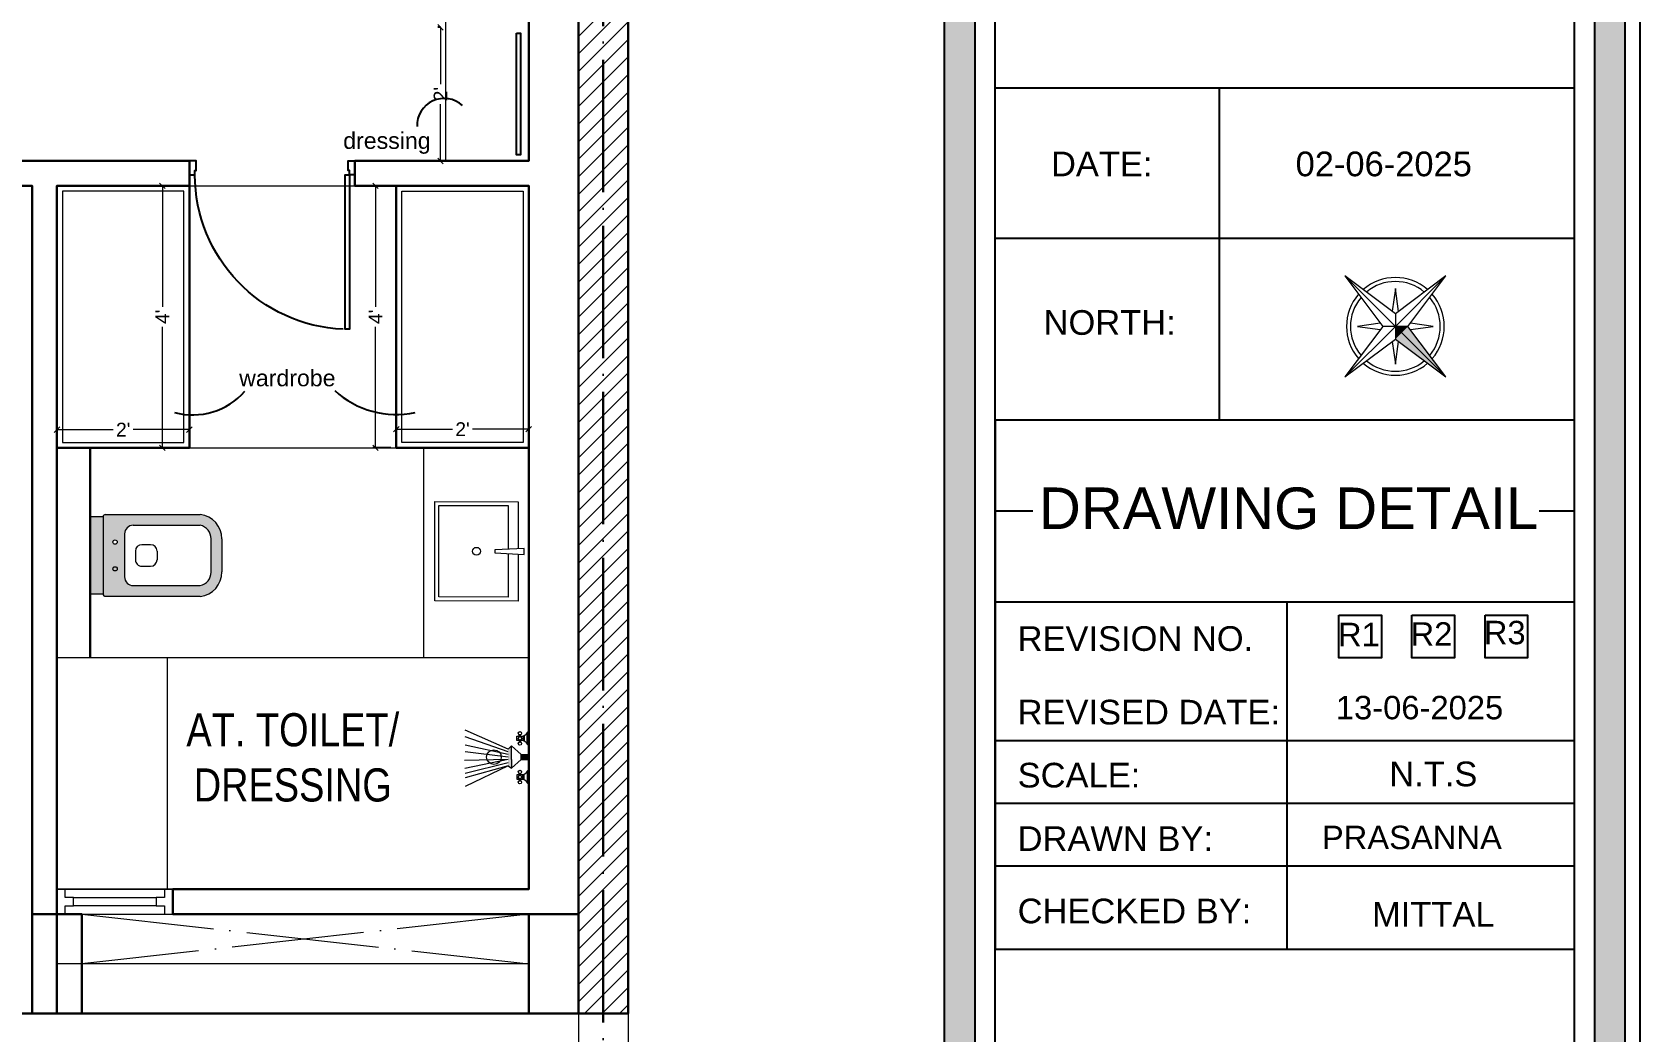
# Model space of a CAD drawing. Header units: millimetres. Extents: x 56222 to 3066687, y -650199 to -121287.
# Drawn here: x 156775 to 157066.4, y -179136.3 to -178955.1 of the extents above; entities that cross this region are included whole.
import ezdxf
from ezdxf.enums import TextEntityAlignment as Align

# ---------------------------------------------------------------- set-up
doc = ezdxf.new("R2010")
doc.units = ezdxf.units.MM
doc.header["$MEASUREMENT"] = 0
doc.header["$PDMODE"] = 35
doc.linetypes.add('ACAD_ISO04W100', pattern=[30, 24, -3, 0, -3])
doc.layers.get('Defpoints').update_dxf_attribs({"color": 220})
doc.layers.add('AR DOOR', color=40, linetype='Continuous')
doc.layers.add('AR ELE-5', color=134, linetype='Continuous')
for name, color, linetype, lineweight in [('COLUMN', 1, 'Continuous', 30), ('dim05', 1, 'Continuous', 13), ('FURNITURE', 32, 'Continuous', 9), ('GROUND FLOOR', 7, 'Continuous', 9), ('GROUND FLOOR  ( HATCH )', 251, 'Continuous', 9), ('GROUND FLOOR  ( PLINE )', 251, 'Continuous', 30), ('GROUND FLOOR ( DW_RAIL )', 7, 'Continuous', 9), ('Labelling', 1, 'Continuous', 25), ('NAME PLATE', 7, 'Continuous', 25), ('SECOND FLOOR', 7, 'Continuous', 9), ('SECOND FLOOR  ( PLINE )', 251, 'Continuous', 30), ('SECOND FLOOR ( PLine )', 7, 'Continuous', 30), ('SECOND FLOOR ( TEXT )', 7, 'Continuous', 9), ('title block', 7, 'Continuous', 9), ('UTILITY', 48, 'Continuous', 9), ('wall', 7, 'Continuous', 30), ('X_PLOT', 1, 'Continuous', 9)]:
    doc.layers.add(name, color=color, linetype=linetype, lineweight=lineweight)
doc.styles.add('Arial', font='arial.ttf')
doc.styles.add('KATHA', font='swissc.ttf')
doc.styles.get("Standard").update_dxf_attribs({"font": 'arial.ttf', "height": 6})
doc.styles.add('style4', font='ARIALN.TTF')
doc.dimstyles.new('ISO-25', dxfattribs={"dimtxt": 2.5, "dimasz": 1, "dimexe": 0.5, "dimexo": 1, "dimtad": 0, "dimdec": 1, "dimlunit": 4, "dimtxsty": 'Standard', "dimblk": 'OBLIQUE', "dimcen": 2.5, "dimclrd": 1, "dimclre": 1, "dimclrt": 5, "dimadec": 0, "dimazin": 0, "dimtfac": 1, "dimtdec": 1, "dimtmove": 0, "dimatfit": 3, "dimfxl": 1, "dimlwd": -1, "dimarcsym": 0})

# ---------------------------------------------------------------- blocks, each defined once
blk = doc.blocks.new('*U266')
for points in [[(-40, 0), (0, 0), (0, 30), (10, 30), (10, 100), (-40, 100)], [(0, 0), (0, -1120), (30, -1120), (30, 0)], [(1160, 0), (1120, 0), (1120, 30), (1110, 30), (1110, 100), (1160, 100)]]:
    blk.add_lwpolyline(points, close=True)
at = {"layer": 'AR ELE-5', "linetype": 'ByBlock', "ltscale": 15}
blk.add_arc((-2, 1), 1122, 272.373, 359.9653, dxfattribs=at)
blk = doc.blocks.new('A$C3EC62B37')
at = {"layer": 'FURNITURE', "lineweight": 30, "ltscale": 0.25, "true_color": 0xffffff}
h = blk.add_hatch(color=7, dxfattribs=at)
h.dxf.hatch_style = 1
h.paths.add_polyline_path([(-12.22, 0), (-12.22, 2.35), (-26.26, 2.35), (-26.26, 0)])
h.paths.add_polyline_path([(-26.26, 2.35), (-12.22, 2.35, 0.414214), (-11.83, 2.74), (-11.83, 19.96, 0.388639), (-16.24, 23.87), (-22.38, 23.87, 0.379499), (-26.65, 19.96), (-26.65, 2.74, 0.414214)])
h.paths.add_polyline_path([(-15.35, 6.26), (-23.13, 6.26, -0.414214), (-24.7, 7.83), (-24.7, 19.96, -0.349567), (-22.37, 21.91), (-16.24, 21.91, -0.364948), (-13.78, 19.96), (-13.78, 7.83, -0.414214)], flags=16)
h.paths.add_polyline_path([(-18.46, 8.22), (-20.02, 8.22, -0.414214), (-21.2, 9.39), (-21.2, 10.96, -0.414214), (-20.02, 12.13), (-18.46, 12.13, -0.414214), (-17.28, 10.96), (-17.28, 9.39, -0.414214)], flags=0)
h.paths.add_polyline_path([(-22.06, 4.53, -1), (-21.27, 4.53, -1)], flags=16)
at = {"layer": 'FURNITURE', "color": 0, "linetype": 'ByBlock', "lineweight": -2}
for p, q in [((-22.24, 23.87), (-16.24, 23.87)), ((-22.24, 21.91), (-16.24, 21.91)), ((-26.65, 2.74), (-26.65, 19.96)), ((-24.7, 7.83), (-24.7, 19.96)), ((-13.78, 7.83), (-13.78, 19.96)), ((-11.83, 2.74), (-11.83, 19.96)), ((-20.02, 12.13), (-18.46, 12.13)), ((-21.2, 9.39), (-21.2, 10.96)), ((-17.28, 9.39), (-17.28, 10.96)), ((-23.13, 6.26), (-15.35, 6.26)), ((-20.02, 8.22), (-18.46, 8.22)), ((-26.26, 2.35), (-12.22, 2.35)), ((-26.26, 2.35), (-26.26, 0)), ((-26.26, 0), (-12.22, 0)), ((-26.26, 0), (-12.22, 0)), ((-12.22, 2.35), (-12.22, 0))]:
    blk.add_line(p, q, dxfattribs=at)
for centre in [(-21.66, 4.53), (-16.81, 4.53)]:
    blk.add_circle(centre, 0.391, dxfattribs=at)
for centre, radius, start, end in [((-22.31, 19.5), 4.37, 89.0873, 174.0395), ((-16.17, 19.5), 4.37, 5.9605, 90.9127), ((-22.31, 19.48), 2.44, 88.437, 168.6348), ((-16.17, 19.48), 2.44, 11.3652, 91.563), ((-20.02, 10.96), 1.17, 90, 180), ((-18.46, 10.96), 1.17, 0, 90), ((-20.02, 9.39), 1.17, 180, 270), ((-18.46, 9.39), 1.17, 270, 0), ((-23.13, 7.83), 1.57, 180, 270), ((-15.35, 7.83), 1.57, 270, 0), ((-26.26, 2.74), 0.391, 180, 270), ((-12.22, 2.74), 0.391, 270, 0)]:
    blk.add_arc(centre, radius, start, end, dxfattribs=at)
blk = doc.blocks.new('A$C07311617')
at = {"layer": 'UTILITY'}
h = blk.add_hatch(color=7, dxfattribs=at)
h.paths.add_polyline_path([(-3.13, 2.02), (-3.13, 0), (-3.74, 0), (-3.74, 0.46), (-3.74, 1.42)])
h.paths.add_polyline_path([(-3.13, 0), (-3.13, -0.46), (-3.13, -2.02), (-3.74, -1.59), (-3.74, -0.46), (-3.74, 0)])
h = blk.add_hatch(color=7, dxfattribs=at)
h.paths.add_polyline_path([(0, 0.46), (0, 0), (-1.35, 0), (-1.35, 0.46)])
h.paths.add_polyline_path([(0, 0), (0, -0.46), (-1.35, -0.46), (-1.35, 0)])
at = {"layer": 'UTILITY', "color": 7}
for p, q in [((-3.74, 1.42), (-11.52, 4.9)), ((-3.74, 0.94), (-11.52, 3.66)), ((-1.74, 3.79), (-1.74, 4.05)), ((-1.74, 2.99), (-1.74, 2.72)), ((-1.47, 3.79), (-1.47, 4.05)), ((-1.47, 2.99), (-1.47, 2.72)), ((-0.8, 3.9), (-0.8, 2.88)), ((-0.27, 2.44), (-0.27, 4.33)), ((-3.74, 0.46), (-11.52, 2.15)), ((-3.74, 0), (-11.52, 0.93)), ((-3.13, 2.02), (-3.74, 1.42)), ((-3.13, -0.46), (-3.13, 2.02)), ((-1.35, 0.46), (-3.13, 2.02)), ((-3.13, 0.46), (-3.13, 1.42)), ((-1.35, -0.46), (-1.35, 0.46)), ((-1.35, 0.46), (0, 0.46)), ((0, -0.46), (0, 0.46)), ((-3.74, -0.46), (-11.62, -0.61)), ((-3.74, -0.46), (-11.57, -2.09)), ((-3.74, -1.03), (-11.52, -2.96)), ((-3.74, -1.59), (-11.52, -5.3)), ((-3.74, -1.59), (-11.52, -3.73)), ((-3.74, -1.59), (-3.13, -2.02)), ((-3.13, -0.46), (-3.13, -2.02)), ((-1.35, -0.46), (-3.13, -2.02)), ((-1.35, -0.46), (0, -0.46)), ((-0.27, -2.68), (-0.27, -4.56)), ((-1.74, -3.22), (-1.74, -2.95)), ((-1.74, -4.02), (-1.74, -4.29)), ((-1.47, -3.22), (-1.47, -2.95)), ((-1.47, -4.02), (-1.47, -4.29)), ((-0.8, -4.13), (-0.8, -3.11))]:
    blk.add_line(p, q, dxfattribs=at)
for points in [[(-1.07, 2.99), (-2.14, 2.99), (-2.14, 3.79), (-1.07, 3.79)], [(-1.07, -3.22), (-2.14, -3.22), (-2.14, -4.02), (-1.07, -4.02)]]:
    blk.add_lwpolyline(points, close=True, dxfattribs=at)
for points in [[(-1.35, 0.46), (-3.13, 2.02)], [(-3.13, -2.02), (-1.35, -0.46)]]:
    blk.add_lwpolyline(points, dxfattribs=at)
for centre, radius in [((-1.6, 4.32), 0.298), ((-1.6, 3.39), 0.298), ((-6.31, 0), 1.33), ((-1.6, 2.45), 0.298), ((-1.6, -2.69), 0.298), ((-1.6, -3.62), 0.298), ((-1.6, -4.55), 0.298)]:
    blk.add_circle(centre, radius, dxfattribs=at)
for centre, start, end in [((-1.47, 5.26), 285.2551, 344.7449), ((-1.47, 1.52), 15.2551, 74.7449), ((-1.47, -1.75), 285.2551, 344.7449), ((-1.47, -5.49), 15.2551, 74.7449)]:
    blk.add_arc(centre, 1.52, start, end, dxfattribs=at)
blk = doc.blocks.new('_Oblique')
at = {"layer": 'wall', "color": 0, "lineweight": -2}
blk.add_line((-0.5, -0.5), (0.5, 0.5), dxfattribs=at)
blk = doc.blocks.new('*D334')
at = {"layer": 'Defpoints', "color": 0, "transparency": 16777216}
for p in [(156840.98, -178982.92), (156837.21, -179030.42), (156840.98, -179030.42)]:
    blk.add_point(p, dxfattribs=at)
at = {"layer": 'dim05', "color": 1, "linetype": 'Continuous', "lineweight": -2, "transparency": 16777216}
for p, q in [((156839.98, -178982.92), (156836.71, -178982.92)), ((156839.98, -179030.42), (156836.71, -179030.42))]:
    blk.add_line(p, q, dxfattribs=at)
at = {"layer": 'dim05', "color": 1, "linetype": 'Continuous', "transparency": 16777216}
for p, q in [((156837.21, -178982.92), (156837.21, -179004.85)), ((156837.21, -179030.42), (156837.21, -179008.5))]:
    blk.add_line(p, q, dxfattribs=at)
at = {"layer": 'dim05', "color": 1, "transparency": 16777216}
for p, rotation in [((156837.21, -178982.92), 90), ((156837.21, -179030.42), 270)]:
    blk.add_blockref('_Oblique', p, dxfattribs=dict(at, rotation=rotation))
at = {"layer": 'dim05', "color": 5, "lineweight": 25, "transparency": 16777216, "insert": (156837.21, -179006.67), "char_height": 2.5, "attachment_point": 5, "rotation": 90, "style": 'Arial'}
blk.add_mtext("4'", dxfattribs=at)
blk = doc.blocks.new('*D335')
at = {"layer": 'Defpoints', "color": 0, "transparency": 16777216}
for p in [(156800.48, -178982.92), (156798.58, -179030.42), (156800.48, -179030.42)]:
    blk.add_point(p, dxfattribs=at)
at = {"layer": 'dim05', "color": 1, "linetype": 'Continuous', "lineweight": -2, "transparency": 16777216}
for p, q in [((156799.48, -178982.92), (156798.08, -178982.92)), ((156799.48, -179030.42), (156798.08, -179030.42))]:
    blk.add_line(p, q, dxfattribs=at)
at = {"layer": 'dim05', "color": 1, "linetype": 'Continuous', "transparency": 16777216}
for p, q in [((156798.58, -178982.92), (156798.58, -179004.85)), ((156798.58, -179030.42), (156798.58, -179008.5))]:
    blk.add_line(p, q, dxfattribs=at)
at = {"layer": 'dim05', "color": 1, "transparency": 16777216}
for p, rotation in [((156798.58, -178982.92), 90), ((156798.58, -179030.42), 270)]:
    blk.add_blockref('_Oblique', p, dxfattribs=dict(at, rotation=rotation))
at = {"layer": 'dim05', "color": 5, "lineweight": 25, "transparency": 16777216, "insert": (156798.58, -179006.67), "char_height": 2.5, "attachment_point": 5, "rotation": 90, "style": 'Arial'}
blk.add_mtext("4'", dxfattribs=at)
blk = doc.blocks.new('*D336')
at = {"layer": 'Defpoints', "color": 0, "transparency": 16777216}
for p in [(156779.48, -179027.12), (156803.48, -179027.12), (156803.48, -179027.12)]:
    blk.add_point(p, dxfattribs=at)
at = {"layer": 'dim05', "color": 1, "linetype": 'Continuous', "lineweight": -2, "transparency": 16777216}
for p, q in [((156779.48, -179026.12), (156779.48, -179026.62)), ((156803.48, -179026.12), (156803.48, -179026.62))]:
    blk.add_line(p, q, dxfattribs=at)
at = {"layer": 'dim05', "color": 1, "linetype": 'Continuous', "transparency": 16777216}
for p, q in [((156779.48, -179027.12), (156789.68, -179027.12)), ((156803.48, -179027.12), (156793.27, -179027.12))]:
    blk.add_line(p, q, dxfattribs=at)
at = {"layer": 'dim05', "color": 1, "transparency": 16777216, "rotation": 180}
blk.add_blockref('_Oblique', (156779.48, -179027.12), dxfattribs=at)
at = {"layer": 'dim05', "color": 1, "transparency": 16777216}
blk.add_blockref('_Oblique', (156803.48, -179027.12), dxfattribs=at)
at = {"layer": 'dim05', "color": 5, "lineweight": 25, "transparency": 16777216, "insert": (156791.48, -179027.12), "char_height": 2.5, "attachment_point": 5, "style": 'Arial'}
blk.add_mtext("2'", dxfattribs=at)
blk = doc.blocks.new('*D337')
at = {"layer": 'Defpoints', "color": 0, "transparency": 16777216}
for p in [(156840.98, -179027.12), (156864.98, -179027.04), (156864.98, -179027.12)]:
    blk.add_point(p, dxfattribs=at)
at = {"layer": 'dim05', "color": 1, "linetype": 'Continuous', "lineweight": -2, "transparency": 16777216}
for p, q in [((156840.98, -179026.12), (156840.98, -179026.54)), ((156864.98, -179026.12), (156864.98, -179026.54))]:
    blk.add_line(p, q, dxfattribs=at)
at = {"layer": 'dim05', "color": 1, "linetype": 'Continuous', "transparency": 16777216}
for p, q in [((156840.98, -179027.04), (156851.18, -179027.04)), ((156864.98, -179027.04), (156854.77, -179027.04))]:
    blk.add_line(p, q, dxfattribs=at)
at = {"layer": 'dim05', "color": 1, "transparency": 16777216, "rotation": 180}
blk.add_blockref('_Oblique', (156840.98, -179027.04), dxfattribs=at)
at = {"layer": 'dim05', "color": 1, "transparency": 16777216}
blk.add_blockref('_Oblique', (156864.98, -179027.04), dxfattribs=at)
at = {"layer": 'dim05', "color": 5, "lineweight": 25, "transparency": 16777216, "insert": (156852.98, -179027.04), "char_height": 2.5, "attachment_point": 5, "style": 'Arial'}
blk.add_mtext("2'", dxfattribs=at)
blk = doc.blocks.new('*D345')
at = {"layer": 'Defpoints', "color": 0, "transparency": 16777216}
for p in [(156849.98, -178954.2), (156849, -178978.42), (156849.98, -178978.42)]:
    blk.add_point(p, dxfattribs=at)
at = {"layer": 'dim05', "color": 1, "linetype": 'Continuous', "lineweight": -2, "transparency": 16777216}
for p, q in [((156848.98, -178954.2), (156848.5, -178954.2)), ((156848.98, -178978.42), (156848.5, -178978.42))]:
    blk.add_line(p, q, dxfattribs=at)
at = {"layer": 'dim05', "color": 1, "linetype": 'Continuous', "transparency": 16777216}
for p, q in [((156849, -178954.2), (156849, -178964.52)), ((156849, -178978.42), (156849, -178968.11))]:
    blk.add_line(p, q, dxfattribs=at)
at = {"layer": 'dim05', "color": 1, "transparency": 16777216}
for p, rotation in [((156849, -178954.2), 90), ((156849, -178978.42), 270)]:
    blk.add_blockref('_Oblique', p, dxfattribs=dict(at, rotation=rotation))
at = {"layer": 'dim05', "color": 5, "lineweight": 25, "transparency": 16777216, "insert": (156849, -178966.31), "char_height": 2.5, "attachment_point": 5, "rotation": 90, "style": 'Arial'}
blk.add_mtext("2'", dxfattribs=at)
blk = doc.blocks.new('4t')
at = {"transparency": 33554607}
h = blk.add_hatch(color=1, dxfattribs=at)
h.dxf.hatch_style = 1
h.paths.add_polyline_path([(45531.33, -35822.29), (45529.23, -35821.83), (45528.09, -35837.01)])
h = blk.add_hatch(color=1, dxfattribs=at)
h.dxf.hatch_style = 1
h.paths.add_polyline_path([(45533.44, -35822.75), (45531.33, -35822.29), (45528.09, -35837.01)])
h = blk.add_hatch(color=1, dxfattribs=at)
h.dxf.hatch_style = 1
h.paths.add_polyline_path([(45531.8, -35820.19), (45529.23, -35821.83), (45531.33, -35822.29)])
h = blk.add_hatch(color=1, dxfattribs=at)
h.dxf.hatch_style = 1
h.paths.add_polyline_path([(45531.8, -35820.19), (45531.33, -35822.29), (45533.44, -35822.75)])
at = {"layer": 'title block', "color": 7, "lineweight": 9}
for p, q in [((45535.51, -35803.37), (45530.16, -35817.62)), ((45535.51, -35803.37), (45531.8, -35820.19)), ((45534.36, -35818.55), (45535.51, -35803.37)), ((45530.5, -35816.7), (45526.88, -35812.49)), ((45526.88, -35812.49), (45529.18, -35817.55)), ((45530.16, -35817.62), (45514.98, -35816.48)), ((45514.98, -35816.48), (45529.23, -35821.83)), ((45514.98, -35816.48), (45531.8, -35820.19)), ((45531.8, -35820.19), (45530.16, -35817.62)), ((45534.36, -35818.55), (45531.8, -35820.19)), ((45548.62, -35823.9), (45534.36, -35818.55)), ((45539.5, -35815.27), (45534.44, -35817.57)), ((45535.28, -35818.89), (45539.5, -35815.27)), ((45528.31, -35821.48), (45524.1, -35825.11)), ((45524.1, -35825.11), (45529.16, -35822.81)), ((45531.8, -35820.19), (45528.09, -35837.01)), ((45529.23, -35821.83), (45528.09, -35837.01)), ((45528.09, -35837.01), (45533.44, -35822.75)), ((45531.8, -35820.19), (45529.23, -35821.83)), ((45533.44, -35822.75), (45531.8, -35820.19)), ((45531.8, -35820.19), (45548.62, -35823.9)), ((45533.44, -35822.75), (45548.62, -35823.9)), ((45536.71, -35827.89), (45534.42, -35822.83)), ((45533.09, -35823.67), (45536.71, -35827.89))]:
    blk.add_line(p, q, dxfattribs=at)
for radius, start, end in [(11.79, 81.36, 163.7665), (10.83, 82.4286, 162.6979), (10.83, 352.4286, 72.6979), (11.79, 351.36, 73.7665), (11.79, 171.36, 253.7665), (10.83, 172.4286, 252.6979), (11.79, 261.36, 343.7665), (10.83, 262.4286, 342.6979)]:
    blk.add_arc((45531.8, -35820.19), radius, start, end, dxfattribs=at)
blk = doc.blocks.new('LAYOUT FILE')
at = {"layer": 'NAME PLATE', "true_color": 0xd39e00}
h = blk.add_hatch(color=42, dxfattribs=at)
h.paths.add_polyline_path([(3346889.83, -513806.18), (3346889.83, -514260.7), (3347535.56, -514260.7), (3347535.56, -513806.18)])
h.paths.add_polyline_path([(3346894.36, -513810.71), (3347531.03, -513810.71), (3347531.03, -514256.17), (3346894.36, -514256.17)], flags=16)
blk.add_hatch(color=42, dxfattribs=at).paths.add_polyline_path([(3347433.6, -514256.17), (3347438.13, -514256.17), (3347438.13, -513806.18), (3347433.6, -513806.18)])
at = {"layer": 'NAME PLATE', "color": 42, "true_color": 0xd39e00}
for p, q in [((3347527.96, -513994.31), (3347441.2, -513994.31)), ((3347474.77, -513994.31), (3347474.77, -514044.12)), ((3347527.96, -514016.86), (3347441.2, -514016.86)), ((3347527.96, -514044.12), (3347441.2, -514044.12)), ((3347441.2, -514044.12), (3347441.2, -514123.43)), ((3347527.96, -514044.12), (3347527.96, -514123.43)), ((3347441.2, -514057.72), (3347446.81, -514057.72)), ((3347522.72, -514057.72), (3347527.96, -514057.72)), ((3347441.2, -514071.32), (3347527.96, -514071.32)), ((3347484.98, -514123.43), (3347484.98, -514071.32)), ((3347527.96, -514092.16), (3347441.2, -514092.16)), ((3347527.96, -514101.55), (3347441.2, -514101.55)), ((3347527.96, -514110.94), (3347441.2, -514110.94)), ((3347441.2, -514123.43), (3347527.96, -514123.43))]:
    blk.add_line(p, q, dxfattribs=at)
for points in [[(3346887.56, -513803.91), (3347537.83, -513803.91), (3347537.83, -514262.96), (3346887.56, -514262.96)], [(3346889.83, -513806.18), (3347535.56, -513806.18), (3347535.56, -514260.7), (3346889.83, -514260.7)], [(3347433.6, -514256.17), (3347433.6, -513806.18), (3347438.13, -513806.18), (3347438.13, -514256.17)], [(3346894.36, -513810.71), (3347531.03, -513810.71), (3347531.03, -514256.17), (3346894.36, -514256.17)], [(3347441.2, -514252.44), (3347441.2, -513814.44), (3347527.96, -513814.44), (3347527.96, -514252.44)], [(3347492.73, -514073.33), (3347499.12, -514073.33), (3347499.12, -514079.72), (3347492.73, -514079.72)], [(3347503.67, -514073.33), (3347510.06, -514073.33), (3347510.06, -514079.72), (3347503.67, -514079.72)], [(3347514.62, -514073.33), (3347521.01, -514073.33), (3347521.01, -514079.72), (3347514.62, -514079.72)]]:
    blk.add_lwpolyline(points, close=True, dxfattribs=at)
at = {"layer": 'NAME PLATE', "xscale": 0.6215000753186288, "yscale": 0.6215000753186288, "zscale": 0.6215000753186288, "rotation": 57.43675864906671}
blk.add_blockref('4t', (3313507.76, -525897.34), dxfattribs=at)
at = {"layer": 'NAME PLATE', "style": 'Arial'}
for s, height, p in [('DATE:', 3.699, (3347457.17, -514007.54)), ('02-06-2025', 3.699, (3347499.44, -514007.54)), ('NORTH:', 3.699, (3347458.35, -514031.31)), ('DRAWING DETAIL', 6.2234, (3347485.18, -514060.42)), ('REVISION NO.', 3.6986, (3347462.21, -514078.69)), ('REVISED DATE: ', 3.6986, (3347464.94, -514089.72)), ('SCALE:', 3.699, (3347453.75, -514099.17)), ('DRAWN BY:', 3.699, (3347459.2, -514108.68)), ('CHECKED BY:', 3.6986, (3347462.07, -514119.53)), ('MITTAL', 3.699, (3347506.87, -514120.02))]:
    blk.add_text(s, height=height, dxfattribs=at).set_placement(p, align=Align.CENTER)
at = {"layer": 'NAME PLATE', "insert": (3347506.87, -514095.29, 0), "char_height": 3.699, "width": 7.2187, "attachment_point": 2, "style": 'Arial'}
blk.add_mtext('N.T.S', dxfattribs=at)

msp = doc.modelspace()

# ---------------------------------------------------------------- hatches: boundary and pattern name
at = {"layer": 'GROUND FLOOR  ( HATCH )'}
h = msp.add_hatch(dxfattribs=at)
h.set_pattern_fill('ANSI31', color=6, scale=18, style=0)
h.set_pattern_definition([(45, (40342.292, -16513.7487), (-1.590990258, 1.590990258), [])])
h.paths.add_polyline_path([(156882.9779, -178789.4231), (156873.9779, -178789.4231), (156873.9779, -179132.9231), (156882.9779, -179132.9231)])

# ---------------------------------------------------------------- linework, layer by layer
at = {"color": 5}
msp.add_lwpolyline([(156862.7808, -178955.2622), (156863.4968, -178955.2622), (156863.4968, -178977.3074), (156862.7808, -178977.3074)], close=True, dxfattribs=at)
at = {"layer": 'COLUMN'}
for points in [[(156774.9779, -179114.9231), (156783.9779, -179114.9231), (156783.9779, -179132.9231), (156774.9779, -179132.9231)], [(156864.9779, -179114.9231), (156873.9779, -179114.9231), (156873.9779, -179132.9231), (156864.9779, -179132.9231)]]:
    msp.add_lwpolyline(points, close=True, dxfattribs=at)
at = {"layer": 'Defpoints', "color": 6, "lineweight": 30}
msp.add_lwpolyline([(156473.4779, -178822.4231), (156873.9779, -178822.4231), (156873.9779, -179132.9231), (156473.4779, -179132.9231)], close=True, dxfattribs=at)
at = {"layer": 'FURNITURE'}
for p, q in [((156849.9779, -178978.4231), (156849.9779, -178936.1898)), ((156845.9779, -179068.4231), (156845.9779, -179030.4231))]:
    msp.add_line(p, q, dxfattribs=at)
at = {"layer": 'FURNITURE', "lineweight": 30}
for points in [[(156803.4779, -178982.9231), (156779.4779, -178982.9231), (156779.4779, -179030.4231), (156803.4779, -179030.4231)], [(156840.9779, -178982.9231), (156864.9779, -178982.9231), (156864.9779, -179030.4231), (156840.9779, -179030.4231)]]:
    msp.add_lwpolyline(points, close=True, dxfattribs=at)
at = {"layer": 'FURNITURE'}
for points in [[(156780.4779, -178983.9231), (156780.4779, -179029.4231), (156802.4779, -179029.4231), (156802.4779, -178983.9231)], [(156863.9779, -178983.9231), (156863.9779, -179029.4231), (156841.9779, -179029.4231), (156841.9779, -178983.9231)], [(156858.8598, -179048.8939), (156858.8594, -179049.4655), (156864.1562, -179049.7234), (156864.1569, -179048.6431)], [(156799.4779, -179110.4231), (156779.4779, -179110.4231), (156779.4779, -179068.4231), (156799.4779, -179068.4231)]]:
    msp.add_lwpolyline(points, close=True, dxfattribs=at)
for points in [[(156863.076, -179049.6708), (156863.0615, -179058.1819), (156847.9676, -179058.1731), (156847.9882, -179040.1731), (156863.0821, -179040.1819), (156863.0766, -179048.6943)], [(156861.2756, -179049.5831), (156861.2616, -179057.4605), (156848.6882, -179057.4534), (156848.7079, -179040.8937), (156861.2812, -179040.9008), (156861.2761, -179048.7795)]]:
    msp.add_lwpolyline(points, dxfattribs=at)
msp.add_circle((156855.5145, -179049.1775), 0.7202, dxfattribs=at)
at = {"layer": 'GROUND FLOOR'}
for p, q in [((156873.9779, -178749.3742), (156873.9779, -179270.307)), ((156882.9779, -178749.3742), (156882.9779, -179270.307)), ((156779.4779, -179030.4231), (156864.9779, -179030.4231)), ((156779.4779, -179068.4231), (156864.9779, -179068.4231)), ((156800.4779, -179110.4231), (156800.4779, -179114.9231))]:
    msp.add_line(p, q, dxfattribs=at)
at = {"layer": 'GROUND FLOOR', "color": 1, "linetype": 'ACAD_ISO04W100'}
msp.add_line((156878.4779, -178749.3742), (156878.4779, -179132.9231), dxfattribs=at)
at = {"layer": 'GROUND FLOOR', "color": 6, "lineweight": 30}
msp.add_lwpolyline([(156882.9779, -178789.4231), (156873.9779, -178789.4231), (156873.9779, -179132.9231), (156882.9779, -179132.9231)], close=True, dxfattribs=at)
at = {"layer": 'GROUND FLOOR  ( PLINE )'}
msp.add_lwpolyline([(156785.4779, -179030.4231), (156785.4779, -179068.4231)], dxfattribs=at)
at = {"layer": 'GROUND FLOOR ( DW_RAIL )'}
msp.add_lwpolyline([(156800.4779, -179110.4231), (156798.9779, -179110.4231), (156798.9779, -179111.9231), (156797.4779, -179111.9231), (156797.4779, -179113.4231), (156782.4779, -179113.4231), (156782.4779, -179111.9231), (156780.9779, -179111.9231), (156780.9779, -179110.4231), (156779.4779, -179110.4231), (156779.4779, -179114.9231), (156780.9779, -179114.9231), (156780.9779, -179113.4231), (156782.4779, -179113.4231), (156782.4779, -179111.9231), (156797.4779, -179111.9231), (156797.4779, -179113.4231), (156798.9779, -179113.4231), (156798.9779, -179114.9231), (156800.4779, -179114.9231), (156800.4779, -179110.4231), (156779.4779, -179110.4231), (156779.4779, -179114.9231), (156800.4779, -179114.9231)], close=True, dxfattribs=at)
at = {"layer": 'Labelling', "color": 1}
for centre, radius, start, end in [((156849.6583, -178972.0182, -0.0704), 4.9265, 47.460959, 181.868625), ((156804.0658, -179011.8287), 12.6189, 254.854682, 318.663269), ((156840.9264, -179008.0578), 16.3225, 227.1959, 282.239494)]:
    msp.add_arc(centre, radius, start, end, dxfattribs=at)
at = {"layer": 'SECOND FLOOR'}
for p, q in [((156864.9779, -178826.9231), (156864.9779, -178978.4231)), ((156753.9779, -178978.4231), (156803.4779, -178978.4231)), ((156803.4779, -178978.4231), (156803.4779, -178982.9231)), ((156833.4779, -178978.4231), (156864.9779, -178978.4231)), ((156833.4779, -178978.4231), (156833.4779, -178982.9231)), ((156779.4779, -178982.9231), (156779.4779, -179132.9231)), ((156779.4779, -178982.9231), (156864.9779, -178982.9231)), ((156864.9779, -178982.9231), (156864.9779, -179110.4231)), ((156779.4779, -179110.4231), (156864.9779, -179110.4231)), ((156779.4779, -179114.9231), (156864.9779, -179114.9231)), ((156864.9779, -179114.9231), (156864.9779, -179132.9231)), ((156864.9779, -179123.9231), (156779.4779, -179123.9231)), ((156873.9779, -179132.9231), (156473.4779, -179132.9231))]:
    msp.add_line(p, q, dxfattribs=at)
at = {"layer": 'SECOND FLOOR', "color": 1, "linetype": 'ACAD_ISO04W100'}
for p, q in [((156783.9779, -179114.9231), (156864.9779, -179123.9231)), ((156864.9779, -179114.9231), (156783.9779, -179123.9231))]:
    msp.add_line(p, q, dxfattribs=at)
at = {"layer": 'SECOND FLOOR  ( PLINE )'}
msp.add_lwpolyline([(156873.9779, -178822.4231), (156828.9779, -178822.4231), (156828.9779, -178826.9231), (156864.9779, -178826.9231), (156864.9779, -178978.4231), (156833.4779, -178978.4231), (156833.4779, -178982.9231), (156864.9779, -178982.9231), (156864.9779, -179110.4231), (156800.4779, -179110.4231), (156800.4779, -179114.9231), (156864.9779, -179114.9231), (156864.9779, -179132.9231), (156873.9779, -179132.9231)], close=True, dxfattribs=at)
at = {"layer": 'SECOND FLOOR ( PLine )'}
msp.add_lwpolyline([(156779.4779, -178982.9231), (156803.4779, -178982.9231), (156803.4779, -178978.4231), (156753.9779, -178978.4231), (156753.9779, -178982.9231), (156774.9779, -178982.9231), (156774.9779, -179132.9231), (156779.4779, -179132.9231)], close=True, dxfattribs=at)
at = {"layer": 'X_PLOT', "linetype": 'ACAD_ISO04W100', "lineweight": 30}
msp.add_line((156878.4779, -178749.3742), (156878.4779, -179245.1731), dxfattribs=at)

# ---------------------------------------------------------------- block references
at = {"layer": 'AR DOOR', "linetype": 'ByBlock', "lineweight": -2, "extrusion": (0, 0, -1), "xscale": 0.02500000000004618, "yscale": 0.02500000000004618, "zscale": -0.02500000000004618}
msp.add_blockref('*U266', (-156832.4779, -178980.9231), dxfattribs=at)
at = {"layer": 'FURNITURE', "rotation": 270.0000000028459}
msp.add_blockref('A$C3EC62B37', (156785.4779, -179069.162), dxfattribs=at)
at = {"layer": 'FURNITURE', "lineweight": 18, "rotation": 0.03312803684924393}
msp.add_blockref('A$C07311617', (156864.9779, -179086.4696), dxfattribs=at)
at = {"layer": 'NAME PLATE', "lineweight": 0, "xscale": 1.209046105522275, "yscale": 1.209046105522275, "zscale": 1.209046105522275}
msp.add_blockref('LAYOUT FILE', (-3890261.2134, 442477.617, 0.1256), dxfattribs=at)

# ---------------------------------------------------------------- texts
at = {"layer": 'Labelling', "color": 1, "char_height": 3, "width": 33.454272, "attachment_point": 5, "style": 'style4'}
for s, insert in [('\\A1;\\pxql;{\\fArial|b0|i0|c0|p34;\\Pdressing}', (156848.0857, -178972.6875, -0.0704)), ('\\A1;\\pxql;{\\fArial|b0|i0|c0|p34;wardrobe}', (156829.2215, -179017.7827))]:
    msp.add_mtext(s, dxfattribs=dict(at, insert=insert))
at = {"layer": 'NAME PLATE', "style": 'Arial'}
for s, p in [('13-06-2025', (157026.4313, -179079.6219, 0.1256)), ('PRASANNA', (157025.0452, -179103.1603, 0.1256))]:
    msp.add_text(s, height=4.24568, dxfattribs=at).set_placement(p, align=Align.CENTER)
at = {"layer": 'NAME PLATE', "char_height": 4.24568, "width": 5.841591, "attachment_point": 2, "style": 'Arial'}
for s, insert in [('R1', (157015.4449, -179062.1271, 0.1256)), ('R2', (157028.5928, -179062.0337, 0.1256)), ('R3', (157041.8674, -179061.7745, 0.1256))]:
    msp.add_mtext(s, dxfattribs=dict(at, insert=insert))
at = {"layer": 'SECOND FLOOR ( TEXT )', "insert": (156822.2152, -179086.5621), "char_height": 6, "attachment_point": 5, "style": 'KATHA'}
msp.add_mtext('AT. TOILET/\\PDRESSING', dxfattribs=at)

# ---------------------------------------------------------------- dimensions: what is measured, and where the dimension line sits
at = {"layer": 'dim05', "color": 27, "lineweight": 25, "true_color": 0x7d5120}
for base, p1, p2, override, picture, middle in [((156849.0028, -178978.4231), (156849.9779, -178954.2015), (156849.9779, -178978.4231), {"dimtxsty": 'Arial'}, '*D345', (156849.0028, -178966.3123)), ((156798.5826440292, -179030.4230806706), (156800.4778830288, -178982.9230806705), (156800.4778830288, -179030.4230806705), {"dimdec": 0, "dimtxsty": 'Arial'}, '*D335', (156798.5826440292, -179006.6730806706)), ((156837.2073325252, -179030.4230806706), (156840.9778830288, -178982.9230806705), (156840.9778830288, -179030.4230806705), {"dimdec": 0, "dimtxsty": 'Arial'}, '*D334', (156837.2073325251, -179006.6730806706))]:
    dim = msp.add_linear_dim(base=base, p1=p1, p2=p2, angle=90, dimstyle='ISO-25', override=override, dxfattribs=at)
    dim.commit()
    dim.dimension.update_dxf_attribs({"geometry": picture, "text_midpoint": middle})
for base, p1, p2, picture, middle in [((156803.4779, -179027.115), (156779.4779, -179027.115), (156803.4779, -179027.115), '*D336', (156791.4779, -179027.115)), ((156864.9779, -179027.0362), (156840.9779, -179027.115), (156864.9779, -179027.115), '*D337', (156852.9779, -179027.0362))]:
    dim = msp.add_linear_dim(base=base, p1=p1, p2=p2, dimstyle='ISO-25', override={"dimtxsty": 'Arial'}, dxfattribs=at)
    dim.commit()
    dim.dimension.update_dxf_attribs({"geometry": picture, "text_midpoint": middle})

doc.saveas('drawing.dxf')
